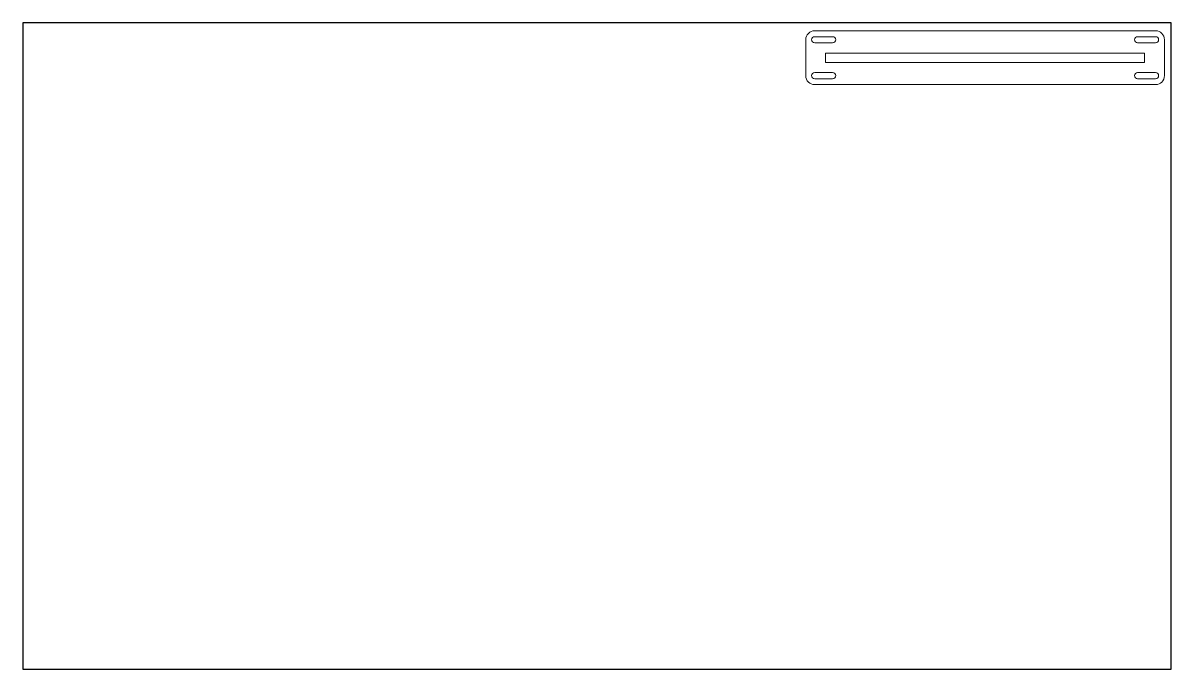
# Model space of a CAD drawing. Header units: inches. Extents: x 0 to 32, y 0 to 18.
import ezdxf

# ---------------------------------------------------------------- set-up
doc = ezdxf.new("R2010")
doc.units = ezdxf.units.IN
doc.header["$MEASUREMENT"] = 0

msp = doc.modelspace()

# ---------------------------------------------------------------- linework, layer by layer
for p, q in [((32, 18), (0, 18)), ((0, 18), (0, 0)), ((32, 0), (32, 18)), ((0, 0), (32, 0))]:
    msp.add_line(p, q)
at = {"color": 7, "linetype": 'Continuous', "lineweight": 15}
for p, q in [((31.568, 17.782), (22.068, 17.782)), ((22.568, 17.617), (22.068, 17.617)), ((31.068, 17.617), (31.568, 17.617)), ((21.818, 17.532), (21.818, 16.532)), ((22.068, 17.447), (22.568, 17.447)), ((31.568, 17.447), (31.068, 17.447)), ((31.818, 16.532), (31.818, 17.532)), ((22.373, 17.162), (22.373, 16.902)), ((31.263, 17.162), (22.373, 17.162)), ((31.263, 16.902), (31.263, 17.162)), ((22.373, 16.902), (31.263, 16.902)), ((22.568, 16.617), (22.068, 16.617)), ((22.068, 16.447), (22.568, 16.447)), ((31.068, 16.617), (31.568, 16.617)), ((31.568, 16.447), (31.068, 16.447)), ((22.068, 16.282), (31.568, 16.282))]:
    msp.add_line(p, q, dxfattribs=at)
for centre, radius, start, end in [((22.068, 17.532), 0.25, 90, 180), ((22.068, 17.532), 0.085, 90, 270), ((22.568, 17.532), 0.085, 270, 90), ((31.068, 17.532), 0.085, 90, 270), ((31.568, 17.532), 0.25, 0, 90), ((31.568, 17.532), 0.085, 270, 90), ((22.068, 16.532), 0.25, 180, 270), ((22.068, 16.532), 0.085, 90, 270), ((22.568, 16.532), 0.085, 270, 90), ((31.068, 16.532), 0.085, 90, 270), ((31.568, 16.532), 0.085, 270, 90), ((31.568, 16.532), 0.25, 270, 0)]:
    msp.add_arc(centre, radius, start, end, dxfattribs=at)

doc.saveas('drawing.dxf')
